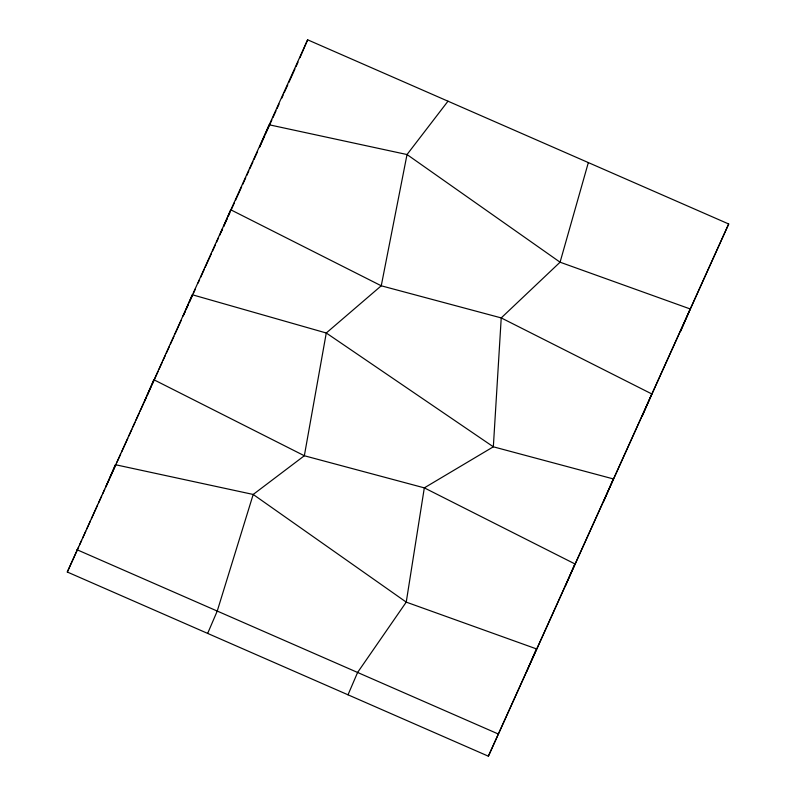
<?xml version="1.0" encoding="UTF-8"?>
<svg xmlns="http://www.w3.org/2000/svg" width="796" height="796" viewBox="0 0 796 796"><rect width="100%" height="100%" fill="white"/><g stroke="black" fill="none" stroke-linecap="round" stroke-linejoin="round"><path stroke-width="1.19" d="M588.343 162.593L560.076 262.202L501.231 317.912L493.341 446.805L424.318 487.868L304.341 455.75L153.797 379.712L144.225 402.06M67.302 572.016L307.634 39.8L728.698 223.984L488.366 756.2L67.302 572.016L78.585 547.091M221.139 232.104L222.572 228.751L219.596 235.497M223.537 226.512L230.711 209.756L381.254 285.794L501.231 317.912L651.775 393.94L642.203 416.288M299.973 57.67L307.634 39.8M207.656 633.407L217.238 611.069L253.198 494.455L304.341 455.75L326.27 332.997L381.254 285.794L407.025 154.543L447.989 101.192M348.011 694.808L357.593 672.461L406.239 602.124L424.318 487.868L574.861 563.896L565.289 586.244M488.366 756.2L728.698 223.984M526.823 671.217L536.404 648.879L406.239 602.124L253.198 494.455L115.34 464.695L105.769 487.033L108.843 480.237M603.746 501.261L613.318 478.923L493.341 446.805L326.27 332.997L192.254 294.739L183.16 315.962L185.239 311.415M680.66 331.305L690.232 308.967L560.076 262.202L407.025 154.543L269.177 124.783L259.595 147.121L264.72 135.788M79.61 544.822L81.66 540.285M82.684 538.026L85.769 531.221M86.794 528.962L90.376 521.022M91.411 518.763L97.56 505.161M98.585 502.893L101.659 496.097M102.684 493.828L104.734 489.301M109.868 477.968L116.017 464.376M117.042 462.108L120.634 454.178M121.659 451.909L127.818 438.317M128.843 436.049L131.917 429.253M132.942 426.984L134.992 422.447M136.016 420.189L139.091 413.383M140.116 411.124L143.708 403.194M144.733 400.925L146.275 397.522M147.3 395.254L150.892 387.324M151.917 385.065L158.066 371.463M159.091 369.195L162.165 362.399M163.19 360.13L165.25 355.603M166.274 353.334L169.349 346.539M170.374 344.27L173.966 336.34M174.991 334.071L181.14 320.48M186.274 309.147L188.324 304.619M189.349 302.351L192.423 295.555M193.448 293.286L195.498 288.749M198.065 283.087L199.597 279.685M200.632 277.426L204.214 269.486M205.239 267.227L211.398 253.626M212.423 251.357L215.497 244.561M216.522 242.292L218.572 237.765M223.706 226.432L227.288 218.502M228.313 216.233L229.855 212.84M230.88 210.572L234.472 202.642M235.497 200.373L241.646 186.781M242.671 184.513L245.755 177.717M246.78 175.448L248.83 170.911M249.854 168.653L252.929 161.847M253.954 159.588L257.546 151.658M265.755 133.529L271.904 119.927M272.928 117.659L276.003 110.863M277.028 108.594L279.078 104.067M281.645 98.396L283.187 95.003M284.212 92.734L287.804 84.804M288.829 82.535L294.978 68.944M296.003 66.675L298.052 62.148M76.884 549.668L497.948 733.852"/></g></svg>
